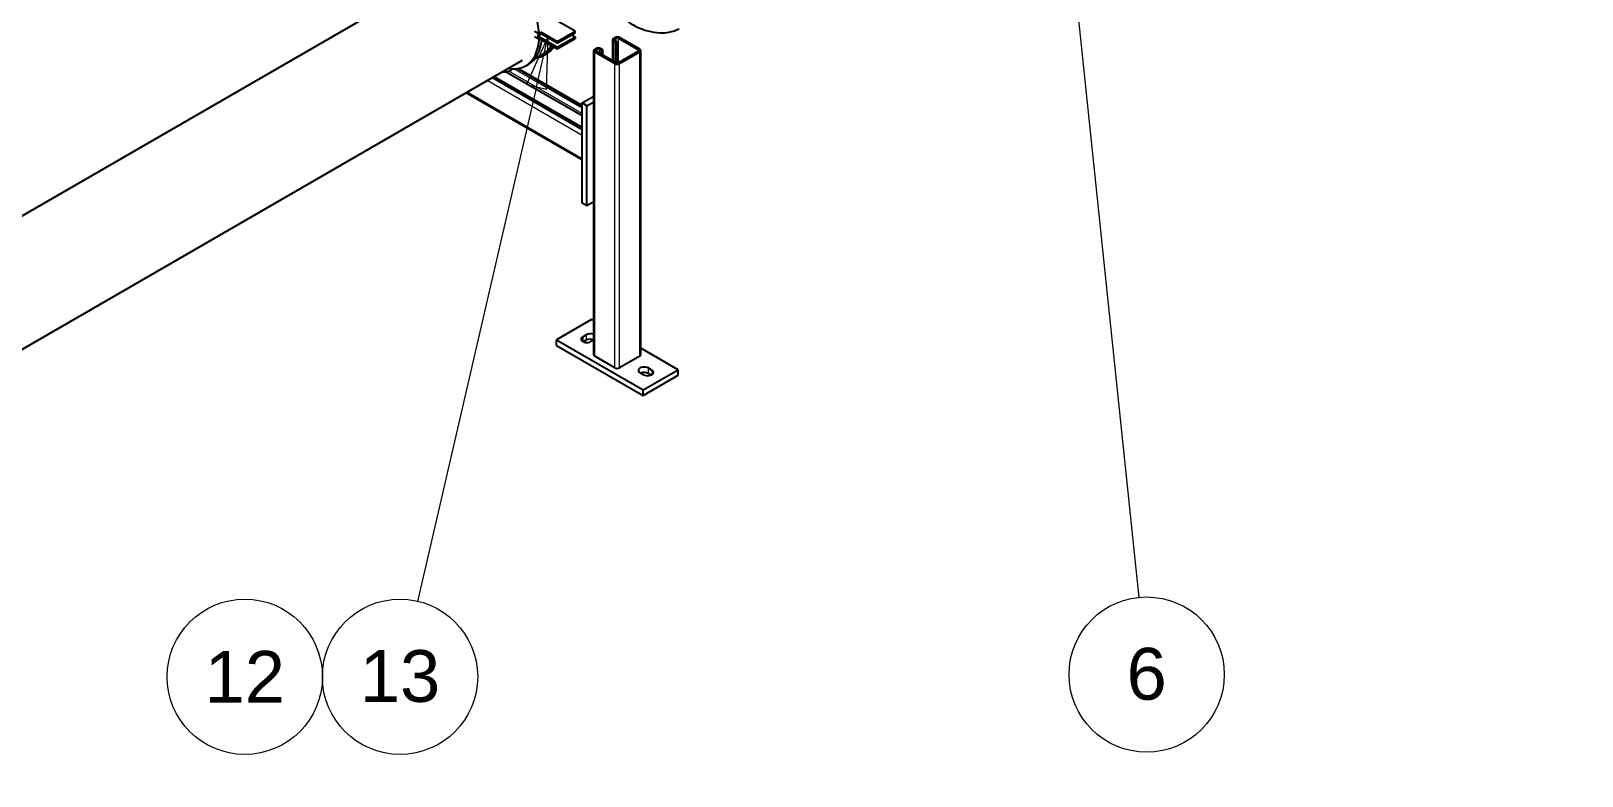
# Model space of a CAD drawing. Header units: millimetres. Extents: x 0 to 10500, y -39653 to 7425.
# Drawn here: x 3463 to 5336, y 1441 to 2340 of the extents above; entities that cross this region are included whole.
import ezdxf

# ---------------------------------------------------------------- set-up
doc = ezdxf.new("R2010")
doc.units = ezdxf.units.MM
doc.header["$LTSCALE"] = 25
for name, color, linetype, lineweight in [('Dimension', 7, 'Continuous', 18), ('Symbol', 7, 'Continuous', 18), ('Visible', 7, 'Continuous', 25), ('Visible Narrow', 7, 'Continuous', 18)]:
    doc.layers.add(name, color=color, linetype=linetype, lineweight=lineweight)
doc.styles.add('Note Text', font='arial.ttf')
doc.styles.add('Title', font='arial.ttf')
doc.dimstyles.new('Default - Method 2b', dxfattribs={"dimscale": 25, "dimtxt": 3, "dimasz": 2.5, "dimexe": 3, "dimexo": 0.5, "dimgap": 0.7, "dimtad": 0, "dimtoh": 1, "dimdec": 1, "dimrnd": 1e-08, "dimtxsty": 'Title', "dimcen": 0.09, "dimdle": 10, "dimclrd": 256, "dimclre": 256, "dimclrt": 7, "dimadec": 0, "dimazin": 2, "dimtfac": 0.833333, "dimtdec": 1, "dimtmove": 0, "dimatfit": 3, "dimfxl": 1, "dimtolj": 1, "dimlwd": -1, "dimlwe": -1, "dimarcsym": 0})

# ---------------------------------------------------------------- blocks, each defined once
blk = doc.blocks.new('Balloon9')
at = {"layer": 'Symbol'}
for p, q in [((163.515, 93.362), (162.464, 91.039)), ((162.951, 90.926), (163.515, 93.362)), ((163.438, 90.814), (163.515, 93.362)), ((162.951, 90.926), (157.198, 66.06)), ((162.464, 91.039), (163.438, 90.814))]:
    blk.add_line(p, q, dxfattribs=at)
at = {"layer": 'Symbol', "flags": 128}
blk.add_lwpolyline([(163.438, 90.814), (163.515, 93.362), (162.464, 91.039), (163.438, 90.814)], dxfattribs=at)
at = {"layer": 'Symbol'}
for centre in [(148.856, 62.418), (156.356, 62.418)]:
    blk.add_circle(centre, 3.75, dxfattribs=at)
blk.add_solid([(163.438, 90.814), (163.515, 93.362), (162.464, 91.039), (163.438, 90.814)], dxfattribs=at)
at = {"layer": 'Symbol', "char_height": 2.5, "attachment_point": 5, "style": 'Note Text'}
for s, insert in [('12', (148.856, 62.418)), ('13', (156.356, 62.439))]:
    blk.add_mtext(s, dxfattribs=dict(at, insert=insert))
blk = doc.blocks.new('Balloon16')
at = {"layer": 'Symbol'}
for p, q in [((188.594, 99.373), (188.355, 96.835)), ((188.852, 96.887), (188.594, 99.373)), ((189.35, 96.938), (188.594, 99.373)), ((188.355, 96.835), (189.35, 96.938)), ((188.852, 96.887), (192.036, 66.242))]:
    blk.add_line(p, q, dxfattribs=at)
at = {"layer": 'Symbol', "flags": 128}
blk.add_lwpolyline([(189.35, 96.938), (188.594, 99.373), (188.355, 96.835), (189.35, 96.938)], dxfattribs=at)
at = {"layer": 'Symbol'}
blk.add_circle((192.422, 62.526), 3.75, dxfattribs=at)
blk.add_solid([(189.35, 96.938), (188.594, 99.373), (188.355, 96.835), (189.35, 96.938)], dxfattribs=at)
at = {"layer": 'Symbol', "insert": (192.422, 62.546), "char_height": 2.5, "attachment_point": 5, "style": 'Note Text'}
blk.add_mtext('6', dxfattribs=at)
blk = doc.blocks.new('*D48')
at = {"layer": 'Defpoints', "color": 0, "transparency": 16777216}
for p in [(2977, 5476.9), (1038.6, 4941), (6873, 4755.4), (3961.9, -39652.7)]:
    blk.add_point(p, dxfattribs=at)
at = {"layer": 'Dimension', "transparency": 16777216}
for p, q in [((1037.8, 4953.5), (1004.2, 5465.8)), ((6873.8, 4767.9), (6919.6, 5465.8))]:
    blk.add_line(p, q, dxfattribs=at)
blk.add_arc((3961.9, -39652.7), 45140.3, 86.32872, 93.6713, dxfattribs=at)
for points in [[(1072.1, 5384.6), (1070.8, 5405.4), (1009.1, 5391)], [(6853, 5405.4), (6851.6, 5384.6), (6914.7, 5391)]]:
    blk.add_solid(points, dxfattribs=at)
at = {"layer": 'Dimension', "color": 7, "transparency": 16777216, "insert": (3945.5, 5505.2), "char_height": 75, "attachment_point": 7, "style": 'Title'}
blk.add_mtext('\\A1;8°', dxfattribs=at)

msp = doc.modelspace()

# ---------------------------------------------------------------- linework, layer by layer
at = {"layer": 'Visible'}
for p, q in [((2584.5, 1616.26), (3987.08, 2426.04)), ((4120.29, 2340.24), (4100, 2351.95)), ((4071.32, 2340.2), (4076.72, 2337.42)), ((4071.32, 2333.95), (4076.72, 2330.49)), ((4075.67, 2335.47), (4074.86, 2335.99)), ((4077.08, 2332.42), (4075.31, 2333.55)), ((4075.35, 2334.34), (4079.59, 2336.79)), ((4098.72, 2320.85), (4075.35, 2334.34)), ((4078.77, 2337.26), (4075.67, 2335.47)), ((4076.72, 2337.42), (4078.49, 2338.44)), ((4076.72, 2330.49), (4078.49, 2331.51)), ((4098.72, 2325.74), (4077.61, 2337.94)), ((4078.43, 2339.5), (4098.72, 2327.79)), ((4078.43, 2330.52), (4098.72, 2318.8)), ((4098.72, 2327.79), (4120.29, 2340.24)), ((4098.72, 2325.74), (4120.29, 2338.2)), ((4098.72, 2320.85), (4120.29, 2333.3)), ((4098.72, 2318.8), (4120.29, 2331.26)), ((4098.72, 2327.79), (4098.72, 2325.74)), ((4116.05, 2335.75), (4120.29, 2333.3)), ((4120.29, 2338.2), (4120.29, 2340.24)), ((4120.29, 2333.3), (4120.29, 2331.26)), ((4165.72, 2304.21), (4165.72, 2329.99)), ((4168.37, 2332.48), (4166.89, 2331.62)), ((4166.89, 2328.36), (4169.36, 2326.93)), ((4168.3, 2330.81), (4169.79, 2331.66)), ((4170.78, 2327.75), (4168.3, 2329.17)), ((4169.36, 2326.93), (4170.78, 2327.75)), ((4169.36, 2302.11), (4169.36, 2326.93)), ((4170.78, 2301.55), (4170.78, 2327.75)), ((4172.62, 2331.66), (4197.01, 2317.58)), ((4198.43, 2318.4), (4174.03, 2332.48)), ((2671.45, 1505.15), (4056.93, 2305.06)), ((4072.04, 2307.26), (4081.32, 2312.62)), ((4082.32, 2310.88), (4085.86, 2312.93)), ((4098.72, 2318.8), (4098.72, 2320.85)), ((4142.81, 1949.34), (4142.81, 2316.76)), ((4145.46, 2319.25), (4143.98, 2318.4)), ((4143.98, 2315.13), (4168.37, 2301.05)), ((4145.39, 2317.58), (4146.88, 2318.44)), ((4169.79, 2301.86), (4145.39, 2315.95)), ((4149.71, 2318.44), (4152.18, 2317.01)), ((4153.6, 2317.82), (4151.12, 2319.25)), ((4152.18, 2317.01), (4153.6, 2317.82)), ((4152.18, 2312.03), (4152.18, 2317.01)), ((4153.6, 2311.21), (4153.6, 2317.82)), ((4197.01, 2315.95), (4172.62, 2301.86)), ((4174.03, 2301.05), (4198.43, 2315.13)), ((4199.6, 1949.34), (4199.6, 2316.76)), ((4128.78, 2223.89), (4022.56, 2285.22)), ((4128.78, 2237.89), (4036.37, 2291.24)), ((4128.78, 2250.35), (4051.19, 2295.14)), ((4060.75, 2298.43), (4064.29, 2300.47)), ((4128.78, 2184.77), (3988.68, 2265.66)), ((4128.78, 2253.49), (4142.81, 2261.59)), ((4134.43, 2250.22), (4128.78, 2253.49)), ((4128.78, 2132.64), (4128.78, 2253.49)), ((4134.43, 2250.22), (4142.81, 2255.05)), ((4134.43, 2129.38), (4134.43, 2250.22)), ((4134.43, 2129.38), (4128.78, 2132.64)), ((4142.81, 2134.21), (4134.43, 2129.38)), ((4140.09, 1991.8), (4097.66, 1967.3)), ((4142.81, 1990.23), (4140.09, 1991.8)), ((4097.66, 1967.3), (4202.32, 1906.88)), ((4097.66, 1960.77), (4097.66, 1967.3)), ((4129.48, 1970.98), (4133.73, 1973.43)), ((4133.73, 1966.89), (4130.24, 1964.88)), ((4142.81, 1967.24), (4139.38, 1965.26)), ((4097.66, 1960.77), (4202.32, 1900.35)), ((4244.74, 1931.38), (4199.6, 1957.44)), ((4168.37, 1933.62), (4143.98, 1947.71)), ((4198.43, 1947.71), (4174.03, 1933.62)), ((4202.32, 1906.88), (4244.74, 1931.38)), ((4208.68, 1933.42), (4212.92, 1930.97)), ((4244.74, 1924.85), (4244.74, 1931.38)), ((4203.02, 1925.25), (4198.78, 1927.7)), ((4202.32, 1900.35), (4244.74, 1924.85)), ((4212.16, 1924.87), (4208.68, 1926.89)), ((4202.32, 1900.35), (4202.32, 1906.88))]:
    msp.add_line(p, q, dxfattribs=at)
for centre, major_axis, start_param, end_param in [((4022, 2365.55), (-38.75, 67.12), 3.981806, 6.7312428), ((4022, 2365.55), (38.75, -67.12), 5.8351278, 7.0137683), ((4025.54, 2367.59), (38.75, -67.12), 0, 0.6819882), ((4023.77, 2366.57), (36.5, -63.22), 0.730583, 0.7442907), ((4043.57, 2378), (37.75, -65.38), 0, 0.3256654), ((4169.72, 2329.99), (-4, 0), 5.4977871, 7.0685835), ((4169.72, 2329.99), (-2, 0), 5.4977871, 7.0685835), ((4171.2, 2330.85), (-4, 0), 3.9269908, 5.4977871), ((4171.2, 2330.85), (2, 0), 0.7853982, 2.3561945), ((4043.57, 2378), (38.75, -67.12), 6.0555091, 6.6215881), ((4047.11, 2380.04), (38.75, -67.12), 0, 0.2655202), ((4146.81, 2316.76), (-4, 0), 5.4977871, 7.0685835), ((4146.81, 2316.76), (-2, 0), 5.4977871, 7.0685835), ((4148.29, 2317.62), (-4, 0), 3.9269908, 5.4977871), ((4148.29, 2317.62), (2, 0), 0.7853982, 2.3561945), ((4195.6, 2316.76), (2, 0), 5.4977871, 7.0685835), ((4195.6, 2316.76), (4, 0), 5.4977871, 7.0685835), ((4034.55, 2298.09), (12, 0), 4.5791469, 5.7937103), ((4171.2, 2302.68), (4, 0), 3.9269908, 5.4977871), ((4171.2, 2302.68), (-2, 0), 0.7853982, 2.3561945), ((4134.43, 1968.12), (-7, 0), 5.4977871, 8.6393798), ((4138.68, 1970.57), (7, 0), 0.9394317, 2.3561945), ((4138.68, 1964.04), (-7, 0), 4.0810244, 5.4977871), ((4146.81, 1949.34), (-4, 0), 0, 0.7853982), ((4195.6, 1949.34), (4, 0), 5.4977871, 6.2831853), ((4171.2, 1935.26), (-4, 0), 0.7853982, 2.3561945), ((4203.73, 1930.56), (-7, 0), 3.9269908, 7.0685835), ((4207.97, 1928.11), (7, 0), 3.9269908, 7.0685835), ((4203.73, 1924.03), (-7, 0), 3.9269908, 5.3544396)]:
    msp.add_ellipse(centre, major_axis=major_axis, ratio=0.5773503, start_param=start_param, end_param=end_param, dxfattribs=at)
msp.add_open_spline([(4166.68, 2364.94), (4167.57, 2364.14), (4168.46, 2363.35), (4178.38, 2354.79), (4187.83, 2348.57), (4206.88, 2340.18), (4216.53, 2337.95), (4232.89, 2338.45), (4239.69, 2340.09), (4245.8, 2343.18)], degree=3, knots=[3.52230975, 3.52230975, 3.52230975, 3.52230975, 3.55576127, 3.55576127, 3.8938179, 3.8938179, 4.22719351, 4.22719351, 4.47422627, 4.47422627, 4.47422627, 4.47422627], dxfattribs=at)
at = {"layer": 'Visible Narrow'}
for p, q in [((4166.89, 2303.54), (4166.89, 2328.36)), ((4168.3, 2329.17), (4168.3, 2330.81)), ((4169.79, 2328.32), (4169.79, 2331.66)), ((4172.62, 2301.86), (4172.62, 2331.66)), ((4143.98, 1947.71), (4143.98, 2315.13)), ((4145.39, 2315.95), (4145.39, 2317.58)), ((4146.88, 2315.09), (4146.88, 2318.44)), ((4149.71, 2313.46), (4149.71, 2318.44)), ((4197.01, 2315.95), (4197.01, 2317.58)), ((4198.43, 1947.71), (4198.43, 2315.13)), ((4128.78, 2240.75), (4040.1, 2291.94)), ((4128.78, 2247.28), (4046.47, 2294.8)), ((4128.78, 2248.99), (4049.24, 2294.91)), ((4168.37, 1933.62), (4168.37, 2301.05)), ((4174.03, 1933.62), (4174.03, 2301.05)), ((4128.78, 2214.29), (4014.25, 2280.42)), ((4128.78, 2220.83), (4019.91, 2283.68)), ((4128.78, 2222.54), (4021.39, 2284.54)), ((4128.78, 2186.12), (3989.85, 2266.33)), ((4129.48, 1970.98), (4129.48, 1965.26)), ((4133.73, 1973.43), (4133.73, 1966.89)), ((4208.68, 1933.42), (4208.68, 1926.89)), ((4212.92, 1930.97), (4212.92, 1925.25))]:
    msp.add_line(p, q, dxfattribs=at)

# ---------------------------------------------------------------- block references
at = {"layer": 'Symbol', "xscale": 25, "yscale": 25, "zscale": 25}
for name in ['Balloon16', 'Balloon9']:
    msp.add_blockref(name, (0, 0), dxfattribs=at)

# ---------------------------------------------------------------- dimensions: what is measured, and where the dimension line sits
at = {"layer": 'Dimension'}
dim = msp.add_angular_dim_3p(base=(2976.99, 5476.92), center=(3961.89, -39652.65), p1=(6873.02, 4755.42), p2=(1038.57, 4941.03), dimstyle='Default - Method 2b', override={"dimgap": 0.7, "dimtad": 3, "dimtih": 1, "dimadec": 0, "dimtol": 0, "dimlim": 0, "dimtp": 0, "dimtm": 0, "dimtdec": 0}, dxfattribs=at)
dim.commit()
dim.dimension.update_dxf_attribs({"geometry": '*D48', "text_midpoint": (3989.94, 5487.66), "dimtype": 165})

doc.saveas('drawing.dxf')
